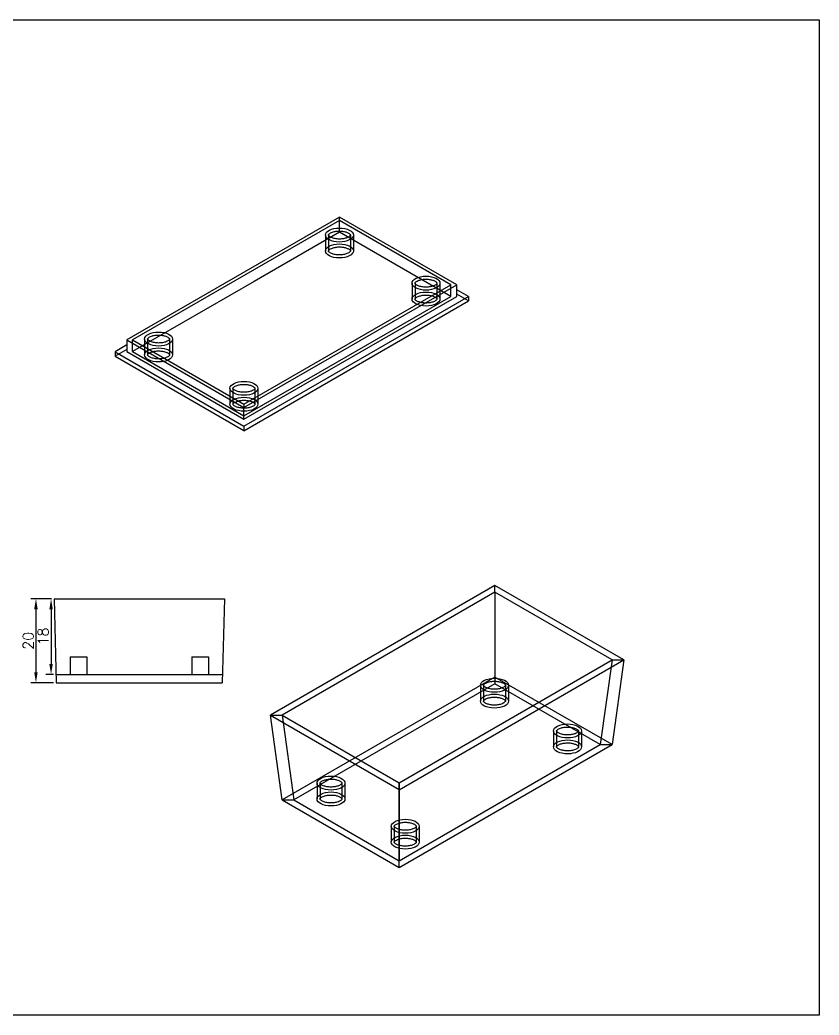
# Model space of a CAD drawing. Header units: millimetres. Extents: x 1647 to 1971, y 1078 to 1315.
# Drawn here: x 1780.8 to 1971.3, y 1077.6 to 1314.7 of the extents above; entities that cross this region are included whole.
import ezdxf

# ---------------------------------------------------------------- set-up
doc = ezdxf.new("R2010")
doc.units = ezdxf.units.MM
doc.styles.get("Standard").update_dxf_attribs({"font": 'txt', "bigfont": 'gbcbig.shx'})
doc.dimstyles.new('ISO-25', dxfattribs={"dimtxt": 2.5, "dimasz": 2.5, "dimexe": 1.25, "dimexo": 0.625, "dimtad": 1, "dimtxsty": 'Standard', "dimcen": 2.5, "dimadec": 0, "dimazin": 0, "dimtfac": 1, "dimtmove": 0, "dimatfit": 3, "dimfxl": 1, "dimarcsym": 0})

# ---------------------------------------------------------------- blocks, each defined once
blk = doc.blocks.new('*D26')
at = {"color": 0, "lineweight": -2}
for p, q in [((1788.33, 1176.76), (1783.38, 1176.76)), ((1784.63, 1174.26), (1784.63, 1159.26)), ((1788.83, 1156.76), (1783.38, 1156.76))]:
    blk.add_line(p, q, dxfattribs=at)
at = {"color": 0}
for points in [[(1784.21, 1174.26), (1785.05, 1174.26), (1784.63, 1176.76)], [(1784.21, 1159.26), (1785.05, 1159.26), (1784.63, 1156.76)]]:
    blk.add_solid(points, dxfattribs=at)
at = {"layer": 'Defpoints', "color": 0}
for p in [(1788.96, 1176.76), (1784.63, 1156.76), (1789.46, 1156.76)]:
    blk.add_point(p, dxfattribs=at)
at = {"color": 0, "insert": (1782.76, 1166.76), "char_height": 2.5, "attachment_point": 5, "rotation": 90}
blk.add_mtext('20', dxfattribs=at)
blk = doc.blocks.new('*D27')
at = {"color": 0, "lineweight": -2}
for p, q in [((1788.33, 1176.76), (1786.99, 1176.76)), ((1788.24, 1174.26), (1788.24, 1161.26)), ((1788.83, 1158.76), (1786.99, 1158.76))]:
    blk.add_line(p, q, dxfattribs=at)
at = {"color": 0}
for points in [[(1787.82, 1174.26), (1788.65, 1174.26), (1788.24, 1176.76)], [(1787.82, 1161.26), (1788.65, 1161.26), (1788.24, 1158.76)]]:
    blk.add_solid(points, dxfattribs=at)
at = {"layer": 'Defpoints', "color": 0}
for p in [(1788.96, 1176.76), (1788.24, 1158.76), (1789.46, 1158.76)]:
    blk.add_point(p, dxfattribs=at)
at = {"color": 0, "insert": (1786.36, 1167.76), "char_height": 2.5, "attachment_point": 5, "rotation": 90}
blk.add_mtext('18', dxfattribs=at)

msp = doc.modelspace()

# ---------------------------------------------------------------- linework, layer by layer
for p, q in [((1857.009, 1267.736), (1806.287, 1238.452)), ((1857.009, 1266.928), (1807.687, 1238.452)), ((1884.943, 1251.609), (1857.009, 1267.736)), ((1857.009, 1264.966), (1857.009, 1267.736)), ((1883.543, 1251.609), (1857.009, 1266.928)), ((1857.009, 1264.158), (1836.646, 1252.401)), ((1857.009, 1264.158), (1857.009, 1264.966)), ((1870.199, 1256.543), (1857.009, 1264.158)), ((1853.645, 1263.447), (1853.645, 1259.661)), ((1854.362, 1263.447), (1854.362, 1259.661)), ((1859.601, 1263.447), (1859.601, 1259.661)), ((1860.317, 1263.447), (1860.317, 1259.661)), ((1883.543, 1248.839), (1870.199, 1256.543)), ((1836.646, 1252.401), (1807.687, 1235.682)), ((1834.221, 1222.325), (1884.943, 1251.609)), ((1834.221, 1223.133), (1883.543, 1251.609)), ((1874.288, 1251.977), (1874.288, 1248.192)), ((1875.004, 1251.977), (1875.004, 1248.191)), ((1880.243, 1251.977), (1880.243, 1248.192)), ((1880.96, 1251.977), (1880.96, 1248.192)), ((1883.543, 1248.839), (1883.543, 1251.609)), ((1884.943, 1248.839), (1884.943, 1251.609)), ((1887.742, 1248.814), (1884.943, 1250.43)), ((1834.221, 1219.555), (1884.943, 1248.839)), ((1834.221, 1220.363), (1883.543, 1248.839)), ((1834.221, 1217.887), (1887.742, 1248.814)), ((1834.221, 1216.821), (1887.742, 1247.748)), ((1887.742, 1247.748), (1884.943, 1249.364)), ((1887.742, 1248.814), (1887.742, 1247.748)), ((1806.287, 1238.452), (1834.221, 1222.325)), ((1806.287, 1238.452), (1806.287, 1235.682)), ((1807.687, 1238.452), (1834.221, 1223.133)), ((1807.687, 1235.682), (1807.687, 1238.452)), ((1810.533, 1238.669), (1810.533, 1234.883)), ((1811.25, 1238.668), (1811.25, 1234.883)), ((1816.489, 1238.669), (1816.489, 1234.883)), ((1817.205, 1238.669), (1817.205, 1234.883)), ((1806.287, 1237.273), (1803.487, 1235.656)), ((1806.287, 1236.207), (1803.487, 1234.591)), ((1803.487, 1235.656), (1834.221, 1217.912)), ((1803.487, 1235.656), (1803.487, 1234.591)), ((1806.287, 1235.682), (1834.221, 1219.555)), ((1807.687, 1235.682), (1834.221, 1220.363)), ((1803.487, 1234.591), (1834.221, 1216.847)), ((1830.885, 1226.919), (1830.885, 1223.133)), ((1831.601, 1226.918), (1831.601, 1223.133)), ((1836.84, 1226.919), (1836.84, 1223.133)), ((1837.557, 1226.919), (1837.557, 1223.133)), ((1834.221, 1223.133), (1834.221, 1222.325)), ((1834.221, 1219.555), (1834.221, 1222.325)), ((1834.221, 1217.912), (1834.221, 1216.847)), ((1894.049, 1179.94), (1840.527, 1149.039)), ((1924.782, 1162.197), (1894.049, 1179.94)), ((1894.049, 1178.324), (1894.049, 1179.94)), ((1788.957, 1176.758), (1829.557, 1176.758)), ((1788.957, 1176.758), (1789.457, 1156.758)), ((1829.557, 1176.758), (1829.057, 1156.758)), ((1894.049, 1178.324), (1843.327, 1149.039)), ((1921.983, 1162.196), (1894.049, 1178.324)), ((1894.049, 1178.324), (1894.049, 1156.518)), ((1792.757, 1162.958), (1796.757, 1162.958)), ((1792.757, 1162.958), (1792.757, 1158.758)), ((1796.757, 1162.958), (1796.757, 1158.758)), ((1821.759, 1162.958), (1825.759, 1162.958)), ((1821.759, 1162.958), (1821.759, 1158.758)), ((1825.759, 1162.958), (1825.759, 1158.758)), ((1871.261, 1131.27), (1924.782, 1162.197)), ((1871.261, 1132.912), (1921.983, 1162.196)), ((1921.983, 1162.196), (1919.183, 1142.007)), ((1924.782, 1162.197), (1921.983, 1142.007)), ((1921.983, 1162.196), (1924.781, 1162.196)), ((1789.457, 1158.758), (1829.057, 1158.758)), ((1894.049, 1158.103), (1843.327, 1128.85)), ((1921.983, 1142.007), (1894.049, 1158.103)), ((1789.457, 1156.758), (1829.057, 1156.758)), ((1894.049, 1156.518), (1846.127, 1128.85)), ((1890.606, 1156.167), (1890.606, 1152.382)), ((1891.323, 1156.167), (1891.323, 1152.381)), ((1919.183, 1142.007), (1894.049, 1156.518)), ((1896.562, 1156.167), (1896.562, 1152.382)), ((1897.279, 1156.167), (1897.279, 1152.382)), ((1840.527, 1149.039), (1871.261, 1131.295)), ((1843.327, 1128.85), (1840.527, 1149.039)), ((1840.527, 1149.039), (1843.327, 1149.039)), ((1843.327, 1149.039), (1871.261, 1132.912)), ((1843.327, 1149.039), (1846.127, 1128.85)), ((1908.025, 1145.265), (1908.025, 1141.479)), ((1908.741, 1145.265), (1908.741, 1141.479)), ((1913.98, 1145.265), (1913.98, 1141.479)), ((1914.697, 1145.265), (1914.697, 1141.479)), ((1871.261, 1114.339), (1919.183, 1142.007)), ((1871.261, 1112.723), (1921.983, 1142.007)), ((1919.183, 1142.007), (1921.983, 1142.007)), ((1851.637, 1132.848), (1851.637, 1129.062)), ((1852.354, 1132.847), (1852.354, 1129.062)), ((1857.593, 1132.848), (1857.593, 1129.062)), ((1858.31, 1132.848), (1858.31, 1129.062)), ((1871.261, 1132.912), (1871.261, 1114.339)), ((1871.261, 1112.723), (1871.261, 1132.912)), ((1843.327, 1128.85), (1871.261, 1112.723)), ((1843.327, 1128.85), (1846.127, 1128.85)), ((1846.127, 1128.85), (1871.261, 1114.339)), ((1869.345, 1122.563), (1869.345, 1118.777)), ((1870.061, 1122.562), (1870.061, 1118.777)), ((1875.3, 1122.563), (1875.3, 1118.777)), ((1876.017, 1122.563), (1876.017, 1118.777))]:
    msp.add_line(p, q)
msp.add_lwpolyline([(1646.609, 1314.714), (1971.342, 1314.714), (1971.342, 1077.563), (1646.609, 1077.563)], close=True)
for centre in [(1856.981, 1263.447), (1856.981, 1259.661), (1877.624, 1251.977), (1877.624, 1248.192), (1813.869, 1238.669), (1813.869, 1234.883), (1834.221, 1226.919), (1834.221, 1223.133), (1893.943, 1156.167), (1893.943, 1152.382), (1911.361, 1145.265), (1911.361, 1141.479), (1854.974, 1132.848), (1854.974, 1129.062), (1872.681, 1122.563), (1872.681, 1118.777)]:
    msp.add_ellipse(centre, major_axis=(3.336, 0), ratio=0.499377)
for points in [[(1859.601, 1263.447), (1859.601, 1263.457), (1859.6, 1263.465), (1859.595, 1263.487), (1859.591, 1263.499), (1859.578, 1263.528), (1859.57, 1263.545), (1859.535, 1263.599), (1859.503, 1263.641), (1859.409, 1263.734), (1859.348, 1263.784), (1859.2, 1263.887), (1859.112, 1263.938), (1858.911, 1264.037), (1858.799, 1264.085), (1858.459, 1264.206), (1858.208, 1264.271), (1857.672, 1264.362), (1857.387, 1264.389), (1856.782, 1264.401), (1856.461, 1264.382), (1855.857, 1264.295), (1855.573, 1264.227), (1855.162, 1264.086), (1855.013, 1264.022), (1854.762, 1263.889), (1854.658, 1263.818), (1854.515, 1263.7), (1854.468, 1263.65), (1854.402, 1263.564), (1854.384, 1263.53), (1854.369, 1263.491), (1854.366, 1263.48), (1854.363, 1263.464), (1854.362, 1263.459), (1854.362, 1263.45), (1854.362, 1263.446), (1854.362, 1263.43), (1854.365, 1263.413), (1854.384, 1263.364), (1854.402, 1263.33), (1854.466, 1263.246), (1854.513, 1263.196), (1854.638, 1263.091), (1854.717, 1263.036), (1854.903, 1262.927), (1855.011, 1262.874), (1855.252, 1262.775), (1855.384, 1262.729), (1855.668, 1262.648), (1855.82, 1262.613), (1856.288, 1262.529), (1856.622, 1262.499), (1857.293, 1262.496), (1857.629, 1262.524), (1858.253, 1262.631), (1858.542, 1262.71), (1858.942, 1262.867), (1859.08, 1262.936), (1859.283, 1263.061), (1859.356, 1263.115), (1859.472, 1263.219), (1859.514, 1263.266), (1859.561, 1263.333), (1859.574, 1263.356), (1859.591, 1263.393), (1859.595, 1263.408), (1859.6, 1263.43), (1859.601, 1263.438), (1859.601, 1263.447)], [(1859.601, 1259.661), (1859.601, 1259.671), (1859.6, 1259.679), (1859.595, 1259.701), (1859.591, 1259.713), (1859.578, 1259.742), (1859.57, 1259.76), (1859.535, 1259.814), (1859.503, 1259.856), (1859.409, 1259.948), (1859.348, 1259.999), (1859.2, 1260.101), (1859.112, 1260.153), (1858.911, 1260.252), (1858.799, 1260.299), (1858.459, 1260.42), (1858.208, 1260.485), (1857.672, 1260.577), (1857.387, 1260.604), (1856.782, 1260.616), (1856.461, 1260.596), (1855.857, 1260.509), (1855.573, 1260.442), (1855.162, 1260.301), (1855.013, 1260.237), (1854.762, 1260.103), (1854.658, 1260.033), (1854.515, 1259.914), (1854.468, 1259.864), (1854.402, 1259.778), (1854.384, 1259.744), (1854.369, 1259.705), (1854.366, 1259.694), (1854.363, 1259.679), (1854.362, 1259.673), (1854.362, 1259.664), (1854.362, 1259.66), (1854.362, 1259.644), (1854.365, 1259.627), (1854.384, 1259.578), (1854.402, 1259.544), (1854.466, 1259.46), (1854.513, 1259.41), (1854.638, 1259.306), (1854.717, 1259.25), (1854.903, 1259.141), (1855.011, 1259.088), (1855.252, 1258.989), (1855.384, 1258.943), (1855.668, 1258.863), (1855.82, 1258.828), (1856.288, 1258.743), (1856.622, 1258.713), (1857.293, 1258.711), (1857.629, 1258.738), (1858.253, 1258.845), (1858.542, 1258.925), (1858.942, 1259.082), (1859.08, 1259.151), (1859.283, 1259.275), (1859.356, 1259.33), (1859.472, 1259.433), (1859.514, 1259.48), (1859.561, 1259.547), (1859.574, 1259.57), (1859.591, 1259.608), (1859.595, 1259.623), (1859.6, 1259.644), (1859.601, 1259.652), (1859.601, 1259.661)], [(1880.243, 1251.977), (1880.243, 1251.987), (1880.243, 1251.995), (1880.238, 1252.017), (1880.234, 1252.029), (1880.221, 1252.058), (1880.212, 1252.076), (1880.178, 1252.13), (1880.145, 1252.172), (1880.052, 1252.264), (1879.991, 1252.315), (1879.842, 1252.417), (1879.755, 1252.469), (1879.554, 1252.568), (1879.442, 1252.615), (1879.101, 1252.737), (1878.85, 1252.801), (1878.315, 1252.893), (1878.029, 1252.92), (1877.425, 1252.932), (1877.104, 1252.912), (1876.5, 1252.825), (1876.216, 1252.758), (1875.805, 1252.617), (1875.656, 1252.553), (1875.404, 1252.419), (1875.3, 1252.349), (1875.158, 1252.23), (1875.11, 1252.18), (1875.045, 1252.095), (1875.027, 1252.06), (1875.012, 1252.021), (1875.009, 1252.01), (1875.006, 1251.995), (1875.005, 1251.989), (1875.004, 1251.98), (1875.004, 1251.976), (1875.005, 1251.96), (1875.008, 1251.943), (1875.027, 1251.894), (1875.045, 1251.86), (1875.109, 1251.776), (1875.156, 1251.726), (1875.281, 1251.622), (1875.36, 1251.566), (1875.546, 1251.458), (1875.654, 1251.404), (1875.895, 1251.305), (1876.027, 1251.259), (1876.311, 1251.179), (1876.463, 1251.144), (1876.93, 1251.06), (1877.265, 1251.029), (1877.936, 1251.027), (1878.272, 1251.054), (1878.896, 1251.161), (1879.185, 1251.241), (1879.584, 1251.398), (1879.723, 1251.467), (1879.925, 1251.591), (1879.999, 1251.646), (1880.115, 1251.749), (1880.156, 1251.797), (1880.204, 1251.863), (1880.216, 1251.887), (1880.233, 1251.924), (1880.238, 1251.939), (1880.243, 1251.96), (1880.243, 1251.968), (1880.243, 1251.977)], [(1880.243, 1248.192), (1880.243, 1248.202), (1880.243, 1248.21), (1880.238, 1248.231), (1880.234, 1248.244), (1880.221, 1248.273), (1880.212, 1248.29), (1880.178, 1248.344), (1880.145, 1248.386), (1880.052, 1248.479), (1879.991, 1248.529), (1879.842, 1248.632), (1879.755, 1248.683), (1879.554, 1248.782), (1879.442, 1248.83), (1879.101, 1248.951), (1878.85, 1249.016), (1878.315, 1249.107), (1878.029, 1249.134), (1877.425, 1249.146), (1877.104, 1249.127), (1876.5, 1249.039), (1876.216, 1248.972), (1875.805, 1248.831), (1875.656, 1248.767), (1875.404, 1248.633), (1875.3, 1248.563), (1875.158, 1248.444), (1875.11, 1248.394), (1875.045, 1248.309), (1875.027, 1248.274), (1875.012, 1248.236), (1875.009, 1248.224), (1875.006, 1248.209), (1875.005, 1248.203), (1875.004, 1248.195), (1875.004, 1248.191), (1875.005, 1248.175), (1875.008, 1248.158), (1875.027, 1248.108), (1875.045, 1248.074), (1875.109, 1247.99), (1875.156, 1247.941), (1875.281, 1247.836), (1875.36, 1247.78), (1875.546, 1247.672), (1875.654, 1247.619), (1875.895, 1247.52), (1876.027, 1247.474), (1876.311, 1247.393), (1876.463, 1247.358), (1876.93, 1247.274), (1877.265, 1247.244), (1877.936, 1247.241), (1878.272, 1247.269), (1878.896, 1247.375), (1879.185, 1247.455), (1879.584, 1247.612), (1879.723, 1247.681), (1879.925, 1247.805), (1879.999, 1247.86), (1880.115, 1247.963), (1880.156, 1248.011), (1880.204, 1248.077), (1880.216, 1248.101), (1880.233, 1248.138), (1880.238, 1248.153), (1880.243, 1248.175), (1880.243, 1248.182), (1880.243, 1248.192)], [(1816.489, 1238.669), (1816.489, 1238.679), (1816.488, 1238.687), (1816.483, 1238.708), (1816.479, 1238.721), (1816.466, 1238.75), (1816.457, 1238.767), (1816.423, 1238.821), (1816.39, 1238.863), (1816.297, 1238.956), (1816.236, 1239.006), (1816.087, 1239.109), (1816, 1239.16), (1815.799, 1239.259), (1815.687, 1239.307), (1815.346, 1239.428), (1815.095, 1239.493), (1814.56, 1239.584), (1814.274, 1239.611), (1813.67, 1239.623), (1813.349, 1239.604), (1812.745, 1239.517), (1812.461, 1239.449), (1812.05, 1239.308), (1811.901, 1239.244), (1811.649, 1239.11), (1811.545, 1239.04), (1811.403, 1238.921), (1811.356, 1238.871), (1811.29, 1238.786), (1811.272, 1238.751), (1811.257, 1238.713), (1811.254, 1238.701), (1811.251, 1238.686), (1811.25, 1238.681), (1811.249, 1238.672), (1811.249, 1238.668), (1811.25, 1238.652), (1811.253, 1238.635), (1811.272, 1238.585), (1811.29, 1238.551), (1811.354, 1238.467), (1811.401, 1238.418), (1811.526, 1238.313), (1811.605, 1238.257), (1811.791, 1238.149), (1811.899, 1238.096), (1812.14, 1237.997), (1812.272, 1237.951), (1812.556, 1237.87), (1812.708, 1237.835), (1813.175, 1237.751), (1813.51, 1237.721), (1814.181, 1237.718), (1814.517, 1237.746), (1815.141, 1237.852), (1815.43, 1237.932), (1815.829, 1238.089), (1815.968, 1238.158), (1816.17, 1238.282), (1816.244, 1238.337), (1816.36, 1238.44), (1816.401, 1238.488), (1816.449, 1238.555), (1816.462, 1238.578), (1816.478, 1238.615), (1816.483, 1238.63), (1816.488, 1238.652), (1816.489, 1238.659), (1816.489, 1238.669)], [(1816.489, 1234.883), (1816.489, 1234.893), (1816.488, 1234.901), (1816.483, 1234.923), (1816.479, 1234.935), (1816.466, 1234.964), (1816.457, 1234.981), (1816.423, 1235.035), (1816.39, 1235.077), (1816.297, 1235.17), (1816.236, 1235.221), (1816.087, 1235.323), (1816, 1235.374), (1815.799, 1235.474), (1815.687, 1235.521), (1815.346, 1235.642), (1815.095, 1235.707), (1814.56, 1235.799), (1814.274, 1235.825), (1813.67, 1235.837), (1813.349, 1235.818), (1812.745, 1235.731), (1812.461, 1235.663), (1812.05, 1235.522), (1811.901, 1235.458), (1811.649, 1235.325), (1811.545, 1235.255), (1811.403, 1235.136), (1811.356, 1235.086), (1811.29, 1235), (1811.272, 1234.966), (1811.257, 1234.927), (1811.254, 1234.916), (1811.251, 1234.9), (1811.25, 1234.895), (1811.249, 1234.886), (1811.249, 1234.882), (1811.25, 1234.866), (1811.253, 1234.849), (1811.272, 1234.8), (1811.29, 1234.766), (1811.354, 1234.682), (1811.401, 1234.632), (1811.526, 1234.527), (1811.605, 1234.472), (1811.791, 1234.363), (1811.899, 1234.31), (1812.14, 1234.211), (1812.272, 1234.165), (1812.556, 1234.084), (1812.708, 1234.049), (1813.175, 1233.965), (1813.51, 1233.935), (1814.181, 1233.932), (1814.517, 1233.96), (1815.141, 1234.067), (1815.43, 1234.146), (1815.829, 1234.304), (1815.968, 1234.373), (1816.17, 1234.497), (1816.244, 1234.551), (1816.36, 1234.655), (1816.401, 1234.702), (1816.449, 1234.769), (1816.462, 1234.792), (1816.478, 1234.83), (1816.483, 1234.844), (1816.488, 1234.866), (1816.489, 1234.874), (1816.489, 1234.883)], [(1836.84, 1226.919), (1836.84, 1226.929), (1836.84, 1226.937), (1836.834, 1226.958), (1836.831, 1226.971), (1836.818, 1227), (1836.809, 1227.017), (1836.775, 1227.071), (1836.742, 1227.113), (1836.649, 1227.206), (1836.588, 1227.256), (1836.439, 1227.358), (1836.351, 1227.41), (1836.151, 1227.509), (1836.039, 1227.557), (1835.698, 1227.678), (1835.447, 1227.743), (1834.912, 1227.834), (1834.626, 1227.861), (1834.022, 1227.873), (1833.701, 1227.853), (1833.097, 1227.766), (1832.813, 1227.699), (1832.402, 1227.558), (1832.253, 1227.494), (1832.001, 1227.36), (1831.897, 1227.29), (1831.754, 1227.171), (1831.707, 1227.121), (1831.642, 1227.036), (1831.624, 1227.001), (1831.609, 1226.962), (1831.606, 1226.951), (1831.603, 1226.936), (1831.602, 1226.93), (1831.601, 1226.921), (1831.601, 1226.918), (1831.602, 1226.902), (1831.605, 1226.885), (1831.624, 1226.835), (1831.642, 1226.801), (1831.706, 1226.717), (1831.753, 1226.668), (1831.878, 1226.563), (1831.957, 1226.507), (1832.143, 1226.399), (1832.251, 1226.345), (1832.492, 1226.246), (1832.624, 1226.201), (1832.908, 1226.12), (1833.06, 1226.085), (1833.527, 1226.001), (1833.862, 1225.971), (1834.532, 1225.968), (1834.869, 1225.996), (1835.493, 1226.102), (1835.782, 1226.182), (1836.181, 1226.339), (1836.32, 1226.408), (1836.522, 1226.532), (1836.596, 1226.587), (1836.712, 1226.69), (1836.753, 1226.738), (1836.8, 1226.804), (1836.813, 1226.828), (1836.83, 1226.865), (1836.835, 1226.88), (1836.84, 1226.901), (1836.84, 1226.909), (1836.84, 1226.919)], [(1836.84, 1223.133), (1836.84, 1223.143), (1836.84, 1223.151), (1836.834, 1223.173), (1836.831, 1223.185), (1836.818, 1223.214), (1836.809, 1223.231), (1836.775, 1223.285), (1836.742, 1223.327), (1836.649, 1223.42), (1836.588, 1223.47), (1836.439, 1223.573), (1836.351, 1223.624), (1836.151, 1223.723), (1836.039, 1223.771), (1835.698, 1223.892), (1835.447, 1223.957), (1834.912, 1224.048), (1834.626, 1224.075), (1834.022, 1224.087), (1833.701, 1224.068), (1833.097, 1223.981), (1832.813, 1223.913), (1832.402, 1223.772), (1832.253, 1223.708), (1832.001, 1223.575), (1831.897, 1223.504), (1831.754, 1223.386), (1831.707, 1223.336), (1831.642, 1223.25), (1831.624, 1223.216), (1831.609, 1223.177), (1831.606, 1223.166), (1831.603, 1223.15), (1831.602, 1223.145), (1831.601, 1223.136), (1831.601, 1223.132), (1831.602, 1223.116), (1831.605, 1223.099), (1831.624, 1223.05), (1831.642, 1223.016), (1831.706, 1222.932), (1831.753, 1222.882), (1831.878, 1222.777), (1831.957, 1222.722), (1832.143, 1222.613), (1832.251, 1222.56), (1832.492, 1222.461), (1832.624, 1222.415), (1832.908, 1222.334), (1833.06, 1222.299), (1833.527, 1222.215), (1833.862, 1222.185), (1834.532, 1222.182), (1834.869, 1222.21), (1835.493, 1222.316), (1835.782, 1222.396), (1836.181, 1222.553), (1836.32, 1222.622), (1836.522, 1222.747), (1836.596, 1222.801), (1836.712, 1222.905), (1836.753, 1222.952), (1836.8, 1223.019), (1836.813, 1223.042), (1836.83, 1223.079), (1836.835, 1223.094), (1836.84, 1223.116), (1836.84, 1223.124), (1836.84, 1223.133)], [(1896.562, 1156.167), (1896.562, 1156.177), (1896.561, 1156.185), (1896.556, 1156.207), (1896.552, 1156.219), (1896.54, 1156.249), (1896.531, 1156.266), (1896.497, 1156.32), (1896.464, 1156.362), (1896.37, 1156.454), (1896.31, 1156.505), (1896.161, 1156.607), (1896.073, 1156.659), (1895.873, 1156.758), (1895.76, 1156.805), (1895.42, 1156.927), (1895.169, 1156.992), (1894.634, 1157.083), (1894.348, 1157.11), (1893.743, 1157.122), (1893.423, 1157.102), (1892.819, 1157.015), (1892.534, 1156.948), (1892.123, 1156.807), (1891.975, 1156.743), (1891.723, 1156.609), (1891.619, 1156.539), (1891.476, 1156.42), (1891.429, 1156.37), (1891.363, 1156.285), (1891.345, 1156.25), (1891.33, 1156.211), (1891.327, 1156.2), (1891.324, 1156.185), (1891.324, 1156.179), (1891.323, 1156.17), (1891.323, 1156.167), (1891.324, 1156.15), (1891.326, 1156.133), (1891.346, 1156.084), (1891.363, 1156.05), (1891.428, 1155.966), (1891.474, 1155.916), (1891.599, 1155.812), (1891.678, 1155.756), (1891.865, 1155.648), (1891.973, 1155.594), (1892.213, 1155.495), (1892.346, 1155.45), (1892.63, 1155.369), (1892.781, 1155.334), (1893.249, 1155.25), (1893.584, 1155.22), (1894.254, 1155.217), (1894.59, 1155.244), (1895.214, 1155.351), (1895.504, 1155.431), (1895.903, 1155.588), (1896.041, 1155.657), (1896.244, 1155.781), (1896.317, 1155.836), (1896.433, 1155.939), (1896.475, 1155.987), (1896.522, 1156.053), (1896.535, 1156.077), (1896.552, 1156.114), (1896.557, 1156.129), (1896.561, 1156.15), (1896.562, 1156.158), (1896.562, 1156.167)], [(1896.562, 1152.382), (1896.562, 1152.392), (1896.561, 1152.4), (1896.556, 1152.421), (1896.552, 1152.434), (1896.54, 1152.463), (1896.531, 1152.48), (1896.497, 1152.534), (1896.464, 1152.576), (1896.37, 1152.669), (1896.31, 1152.719), (1896.161, 1152.822), (1896.073, 1152.873), (1895.873, 1152.972), (1895.76, 1153.02), (1895.42, 1153.141), (1895.169, 1153.206), (1894.634, 1153.297), (1894.348, 1153.324), (1893.743, 1153.336), (1893.423, 1153.317), (1892.819, 1153.23), (1892.534, 1153.162), (1892.123, 1153.021), (1891.975, 1152.957), (1891.723, 1152.823), (1891.619, 1152.753), (1891.476, 1152.635), (1891.429, 1152.585), (1891.363, 1152.499), (1891.345, 1152.464), (1891.33, 1152.426), (1891.327, 1152.415), (1891.324, 1152.399), (1891.324, 1152.394), (1891.323, 1152.385), (1891.323, 1152.381), (1891.324, 1152.365), (1891.326, 1152.348), (1891.346, 1152.298), (1891.363, 1152.265), (1891.428, 1152.18), (1891.474, 1152.131), (1891.599, 1152.026), (1891.678, 1151.97), (1891.865, 1151.862), (1891.973, 1151.809), (1892.213, 1151.71), (1892.346, 1151.664), (1892.63, 1151.583), (1892.781, 1151.548), (1893.249, 1151.464), (1893.584, 1151.434), (1894.254, 1151.431), (1894.59, 1151.459), (1895.214, 1151.565), (1895.504, 1151.645), (1895.903, 1151.802), (1896.041, 1151.871), (1896.244, 1151.995), (1896.317, 1152.05), (1896.433, 1152.153), (1896.475, 1152.201), (1896.522, 1152.268), (1896.535, 1152.291), (1896.552, 1152.328), (1896.557, 1152.343), (1896.561, 1152.365), (1896.562, 1152.372), (1896.562, 1152.382)], [(1913.98, 1145.265), (1913.98, 1145.275), (1913.98, 1145.283), (1913.974, 1145.305), (1913.971, 1145.317), (1913.958, 1145.346), (1913.949, 1145.364), (1913.915, 1145.418), (1913.882, 1145.46), (1913.789, 1145.552), (1913.728, 1145.603), (1913.579, 1145.705), (1913.491, 1145.757), (1913.291, 1145.856), (1913.179, 1145.903), (1912.838, 1146.024), (1912.587, 1146.089), (1912.052, 1146.181), (1911.766, 1146.207), (1911.162, 1146.22), (1910.841, 1146.2), (1910.237, 1146.113), (1909.953, 1146.045), (1909.542, 1145.905), (1909.393, 1145.84), (1909.141, 1145.707), (1909.037, 1145.637), (1908.895, 1145.518), (1908.847, 1145.468), (1908.782, 1145.382), (1908.764, 1145.348), (1908.749, 1145.309), (1908.746, 1145.298), (1908.743, 1145.283), (1908.742, 1145.277), (1908.741, 1145.268), (1908.741, 1145.264), (1908.742, 1145.248), (1908.745, 1145.231), (1908.764, 1145.182), (1908.782, 1145.148), (1908.846, 1145.064), (1908.893, 1145.014), (1909.018, 1144.909), (1909.097, 1144.854), (1909.283, 1144.745), (1909.391, 1144.692), (1909.632, 1144.593), (1909.764, 1144.547), (1910.048, 1144.467), (1910.2, 1144.432), (1910.667, 1144.347), (1911.002, 1144.317), (1911.672, 1144.315), (1912.009, 1144.342), (1912.633, 1144.449), (1912.922, 1144.529), (1913.321, 1144.686), (1913.46, 1144.755), (1913.662, 1144.879), (1913.736, 1144.934), (1913.852, 1145.037), (1913.893, 1145.084), (1913.94, 1145.151), (1913.953, 1145.174), (1913.97, 1145.212), (1913.975, 1145.226), (1913.98, 1145.248), (1913.98, 1145.256), (1913.98, 1145.265)], [(1913.98, 1141.479), (1913.98, 1141.49), (1913.98, 1141.498), (1913.974, 1141.519), (1913.971, 1141.532), (1913.958, 1141.561), (1913.949, 1141.578), (1913.915, 1141.632), (1913.882, 1141.674), (1913.789, 1141.767), (1913.728, 1141.817), (1913.579, 1141.919), (1913.491, 1141.971), (1913.291, 1142.07), (1913.179, 1142.118), (1912.838, 1142.239), (1912.587, 1142.304), (1912.052, 1142.395), (1911.766, 1142.422), (1911.162, 1142.434), (1910.841, 1142.414), (1910.237, 1142.327), (1909.953, 1142.26), (1909.542, 1142.119), (1909.393, 1142.055), (1909.141, 1141.921), (1909.037, 1141.851), (1908.895, 1141.732), (1908.847, 1141.682), (1908.782, 1141.597), (1908.764, 1141.562), (1908.749, 1141.523), (1908.746, 1141.512), (1908.743, 1141.497), (1908.742, 1141.491), (1908.741, 1141.482), (1908.741, 1141.479), (1908.742, 1141.463), (1908.745, 1141.446), (1908.764, 1141.396), (1908.782, 1141.362), (1908.846, 1141.278), (1908.893, 1141.228), (1909.018, 1141.124), (1909.097, 1141.068), (1909.283, 1140.96), (1909.391, 1140.906), (1909.632, 1140.807), (1909.764, 1140.762), (1910.048, 1140.681), (1910.2, 1140.646), (1910.667, 1140.562), (1911.002, 1140.532), (1911.672, 1140.529), (1912.009, 1140.556), (1912.633, 1140.663), (1912.922, 1140.743), (1913.321, 1140.9), (1913.46, 1140.969), (1913.662, 1141.093), (1913.736, 1141.148), (1913.852, 1141.251), (1913.893, 1141.299), (1913.94, 1141.365), (1913.953, 1141.389), (1913.97, 1141.426), (1913.975, 1141.441), (1913.98, 1141.462), (1913.98, 1141.47), (1913.98, 1141.479)], [(1857.593, 1132.848), (1857.593, 1132.858), (1857.592, 1132.866), (1857.587, 1132.887), (1857.583, 1132.9), (1857.571, 1132.929), (1857.562, 1132.946), (1857.528, 1133), (1857.495, 1133.042), (1857.401, 1133.135), (1857.341, 1133.185), (1857.192, 1133.288), (1857.104, 1133.339), (1856.904, 1133.438), (1856.791, 1133.486), (1856.451, 1133.607), (1856.2, 1133.672), (1855.664, 1133.763), (1855.379, 1133.79), (1854.774, 1133.802), (1854.454, 1133.783), (1853.85, 1133.696), (1853.565, 1133.628), (1853.154, 1133.487), (1853.006, 1133.423), (1852.754, 1133.29), (1852.65, 1133.219), (1852.507, 1133.101), (1852.46, 1133.051), (1852.394, 1132.965), (1852.376, 1132.93), (1852.361, 1132.892), (1852.358, 1132.881), (1852.355, 1132.865), (1852.355, 1132.86), (1852.354, 1132.851), (1852.354, 1132.847), (1852.355, 1132.831), (1852.357, 1132.814), (1852.377, 1132.764), (1852.394, 1132.731), (1852.459, 1132.646), (1852.505, 1132.597), (1852.63, 1132.492), (1852.709, 1132.436), (1852.896, 1132.328), (1853.004, 1132.275), (1853.244, 1132.176), (1853.377, 1132.13), (1853.661, 1132.049), (1853.812, 1132.014), (1854.28, 1131.93), (1854.615, 1131.9), (1855.285, 1131.897), (1855.621, 1131.925), (1856.245, 1132.031), (1856.534, 1132.111), (1856.934, 1132.268), (1857.072, 1132.337), (1857.275, 1132.461), (1857.348, 1132.516), (1857.464, 1132.619), (1857.506, 1132.667), (1857.553, 1132.734), (1857.566, 1132.757), (1857.583, 1132.794), (1857.588, 1132.809), (1857.592, 1132.831), (1857.593, 1132.838), (1857.593, 1132.848)], [(1857.593, 1129.062), (1857.593, 1129.072), (1857.592, 1129.08), (1857.587, 1129.102), (1857.583, 1129.114), (1857.571, 1129.143), (1857.562, 1129.161), (1857.528, 1129.215), (1857.495, 1129.257), (1857.401, 1129.349), (1857.341, 1129.4), (1857.192, 1129.502), (1857.104, 1129.554), (1856.904, 1129.653), (1856.791, 1129.7), (1856.451, 1129.821), (1856.2, 1129.886), (1855.664, 1129.978), (1855.379, 1130.004), (1854.774, 1130.017), (1854.454, 1129.997), (1853.85, 1129.91), (1853.565, 1129.842), (1853.154, 1129.701), (1853.006, 1129.637), (1852.754, 1129.504), (1852.65, 1129.434), (1852.507, 1129.315), (1852.46, 1129.265), (1852.394, 1129.179), (1852.376, 1129.145), (1852.361, 1129.106), (1852.358, 1129.095), (1852.355, 1129.08), (1852.355, 1129.074), (1852.354, 1129.065), (1852.354, 1129.061), (1852.355, 1129.045), (1852.357, 1129.028), (1852.377, 1128.979), (1852.394, 1128.945), (1852.459, 1128.861), (1852.505, 1128.811), (1852.63, 1128.706), (1852.709, 1128.651), (1852.896, 1128.542), (1853.004, 1128.489), (1853.244, 1128.39), (1853.377, 1128.344), (1853.661, 1128.264), (1853.812, 1128.229), (1854.28, 1128.144), (1854.615, 1128.114), (1855.285, 1128.112), (1855.621, 1128.139), (1856.245, 1128.246), (1856.534, 1128.325), (1856.934, 1128.483), (1857.072, 1128.552), (1857.275, 1128.676), (1857.348, 1128.731), (1857.464, 1128.834), (1857.506, 1128.881), (1857.553, 1128.948), (1857.566, 1128.971), (1857.583, 1129.009), (1857.588, 1129.023), (1857.592, 1129.045), (1857.593, 1129.053), (1857.593, 1129.062)], [(1875.3, 1122.563), (1875.3, 1122.573), (1875.3, 1122.581), (1875.294, 1122.602), (1875.291, 1122.615), (1875.278, 1122.644), (1875.269, 1122.661), (1875.235, 1122.715), (1875.202, 1122.757), (1875.109, 1122.85), (1875.048, 1122.9), (1874.899, 1123.003), (1874.811, 1123.054), (1874.611, 1123.153), (1874.499, 1123.201), (1874.158, 1123.322), (1873.907, 1123.387), (1873.372, 1123.478), (1873.086, 1123.505), (1872.482, 1123.517), (1872.161, 1123.498), (1871.557, 1123.411), (1871.273, 1123.343), (1870.862, 1123.202), (1870.713, 1123.138), (1870.461, 1123.004), (1870.357, 1122.934), (1870.215, 1122.815), (1870.167, 1122.765), (1870.102, 1122.68), (1870.084, 1122.645), (1870.069, 1122.607), (1870.066, 1122.596), (1870.063, 1122.58), (1870.062, 1122.575), (1870.061, 1122.566), (1870.061, 1122.562), (1870.062, 1122.546), (1870.065, 1122.529), (1870.084, 1122.479), (1870.102, 1122.446), (1870.166, 1122.361), (1870.213, 1122.312), (1870.338, 1122.207), (1870.417, 1122.151), (1870.603, 1122.043), (1870.711, 1121.99), (1870.952, 1121.891), (1871.084, 1121.845), (1871.368, 1121.764), (1871.52, 1121.729), (1871.987, 1121.645), (1872.322, 1121.615), (1872.992, 1121.612), (1873.329, 1121.64), (1873.953, 1121.746), (1874.242, 1121.826), (1874.641, 1121.983), (1874.78, 1122.052), (1874.982, 1122.176), (1875.056, 1122.231), (1875.172, 1122.334), (1875.213, 1122.382), (1875.26, 1122.449), (1875.273, 1122.472), (1875.29, 1122.509), (1875.295, 1122.524), (1875.3, 1122.546), (1875.3, 1122.553), (1875.3, 1122.563)], [(1875.3, 1118.777), (1875.3, 1118.787), (1875.3, 1118.795), (1875.294, 1118.817), (1875.291, 1118.829), (1875.278, 1118.858), (1875.269, 1118.875), (1875.235, 1118.929), (1875.202, 1118.971), (1875.109, 1119.064), (1875.048, 1119.115), (1874.899, 1119.217), (1874.811, 1119.268), (1874.611, 1119.368), (1874.499, 1119.415), (1874.158, 1119.536), (1873.907, 1119.601), (1873.372, 1119.693), (1873.086, 1119.719), (1872.482, 1119.731), (1872.161, 1119.712), (1871.557, 1119.625), (1871.273, 1119.557), (1870.862, 1119.416), (1870.713, 1119.352), (1870.461, 1119.219), (1870.357, 1119.149), (1870.215, 1119.03), (1870.167, 1118.98), (1870.102, 1118.894), (1870.084, 1118.86), (1870.069, 1118.821), (1870.066, 1118.81), (1870.063, 1118.794), (1870.062, 1118.789), (1870.061, 1118.78), (1870.061, 1118.776), (1870.062, 1118.76), (1870.065, 1118.743), (1870.084, 1118.694), (1870.102, 1118.66), (1870.166, 1118.576), (1870.213, 1118.526), (1870.338, 1118.421), (1870.417, 1118.366), (1870.603, 1118.257), (1870.711, 1118.204), (1870.952, 1118.105), (1871.084, 1118.059), (1871.368, 1117.978), (1871.52, 1117.943), (1871.987, 1117.859), (1872.322, 1117.829), (1872.992, 1117.826), (1873.329, 1117.854), (1873.953, 1117.961), (1874.242, 1118.04), (1874.641, 1118.198), (1874.78, 1118.267), (1874.982, 1118.391), (1875.056, 1118.446), (1875.172, 1118.549), (1875.213, 1118.596), (1875.26, 1118.663), (1875.273, 1118.686), (1875.29, 1118.724), (1875.295, 1118.738), (1875.3, 1118.76), (1875.3, 1118.768), (1875.3, 1118.777)]]:
    msp.add_open_spline(points, degree=3, knots=[0, 0, 0, 0, 0.117496, 0.117496, 0.2114103, 0.2114103, 0.3053245, 0.3053245, 0.4669027, 0.4669027, 0.628481, 0.628481, 0.7900592, 0.7900592, 0.9516375, 0.9516375, 1.2413691, 1.2413691, 1.5311008, 1.5311008, 1.8514719, 1.8514719, 2.1718431, 2.1718431, 2.3865836, 2.3865836, 2.6013241, 2.6013241, 2.7752699, 2.7752699, 2.9492157, 2.9492157, 3.049228, 3.049228, 3.1061594, 3.1061594, 3.1630908, 3.1630908, 3.3350339, 3.3350339, 3.506977, 3.506977, 3.6789201, 3.6789201, 3.8508632, 3.8508632, 4.0228063, 4.0228063, 4.1947493, 4.1947493, 4.3666924, 4.3666924, 4.7044416, 4.7044416, 5.0421908, 5.0421908, 5.37994, 5.37994, 5.5998817, 5.5998817, 5.7716973, 5.7716973, 5.943513, 5.943513, 6.060613, 6.060613, 6.1738799, 6.1738799, 6.2831853, 6.2831853, 6.2831853, 6.2831853])

# ---------------------------------------------------------------- dimensions: what is measured, and where the dimension line sits
for base, p2, picture, middle in [((1784.632, 1156.758), (1789.457, 1156.758), '*D26', (1782.757, 1166.758)), ((1788.235, 1158.758), (1789.457, 1158.758), '*D27', (1786.36, 1167.758))]:
    dim = msp.add_linear_dim(base=base, p1=(1788.957, 1176.758), p2=p2, angle=90, dimstyle='ISO-25')
    dim.commit()
    dim.dimension.update_dxf_attribs({"geometry": picture, "text_midpoint": middle})

doc.saveas('drawing.dxf')
